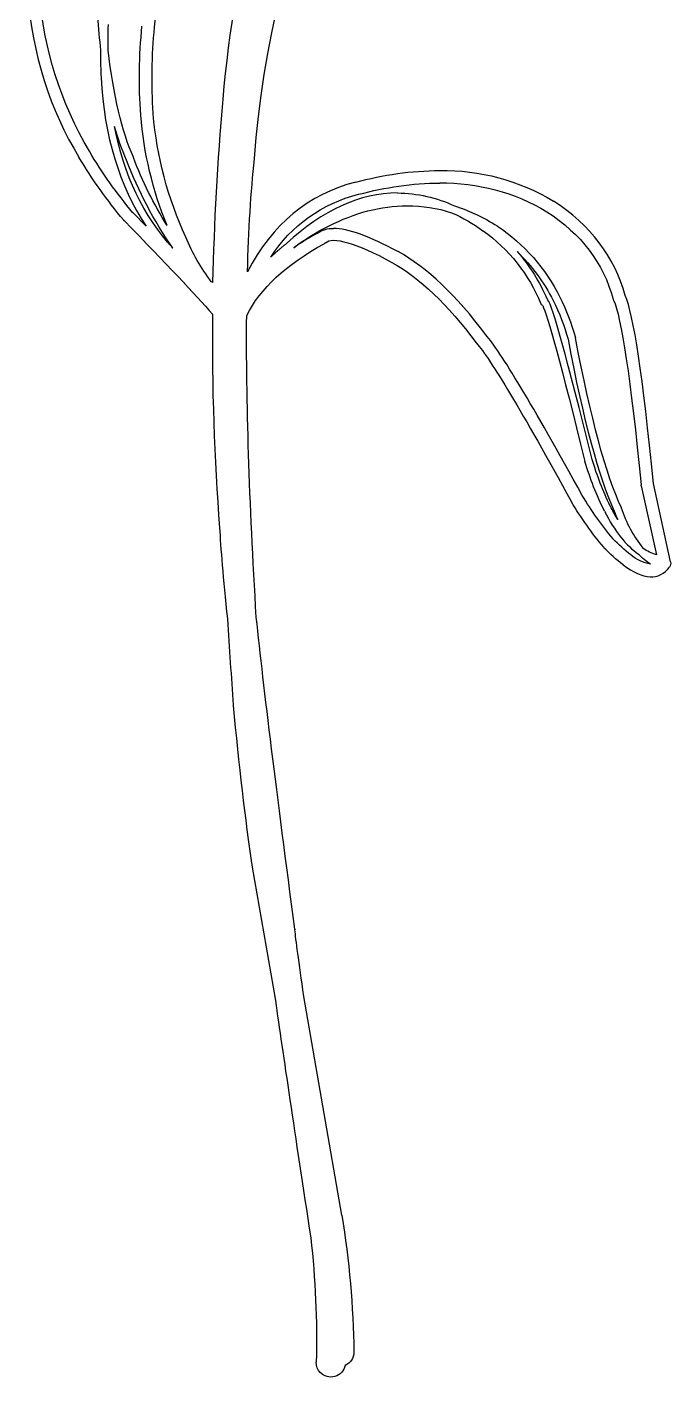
# Model space of a CAD drawing. Header units: centimetres. Extents: x 0 to 967, y -13 to 94.
# Drawn here: x 28.783 to 30.117, y 42.219 to 45.017 of the extents above; entities that cross this region are included whole.
import ezdxf

# ---------------------------------------------------------------- set-up
doc = ezdxf.new("R2010")
doc.units = ezdxf.units.CM
doc.header["$MEASUREMENT"] = 0
doc.layers.add('Picnic Basket-v2.1 v1_Picnic Basket-v2.1 v1_Sketch4', color=7, linetype='Continuous')

msp = doc.modelspace()

# ---------------------------------------------------------------- linework, layer by layer
at = {"layer": 'Picnic Basket-v2.1 v1_Picnic Basket-v2.1 v1_Sketch4'}
for p, q in [((29.0473, 45.0172), (29.0931, 45.4245)), ((28.9355, 44.9695), (28.9355, 44.969)), ((29.0446, 44.8375), (29.0446, 44.8385)), ((29.0038, 44.7466), (29.0038, 44.7473)), ((29.254, 44.7442), (29.254, 44.745)), ((29.4699, 44.6707), (29.4704, 44.6707)), ((29.0297, 44.6047), (29.0026, 44.6327)), ((29.7576, 44.6046), (29.757, 44.605)), ((29.5516, 44.5521), (29.5511, 44.5521)), ((29.1676, 44.4877), (29.1649, 44.4895)), ((29.9189, 44.3736), (29.9189, 44.3743)), ((30.0551, 44.0671), (30.0865, 43.9242)), ((30.116, 43.9092), (30.0806, 44.0715)), ((29.9931, 44.0211), (29.9911, 44.0251)), ((30.0142, 44.0204), (30.0142, 44.021)), ((29.9775, 43.9394), (29.9781, 43.9387)), ((29.9973, 43.9565), (29.9968, 43.957)), ((30.0593, 43.9373), (30.0593, 43.9377)), ((29.2104, 43.6124), (29.2104, 43.6118)), ((29.2498, 43.277), (29.2975, 43.0007)), ((29.435, 42.5564), (29.3564, 43.0094))]:
    msp.add_line(p, q, dxfattribs=at)
at = {"layer": 'Picnic Basket-v2.1 v1_Picnic Basket-v2.1 v1_Sketch4', "extrusion": (0, 0, -1)}
for centre, radius, start, end in [((-29.5647, 45.1464), 0.7583, 329.3481, 355.6532), ((-30.1302, 44.9109), 1.1142, 356.0877, 5.5721), ((-30.1531, 44.9113), 1.1109, 356.2425, 5.4686), ((-29.7827, 44.8964), 0.7665, 337.7496, 355.3944), ((-29.7992, 44.9001), 0.7572, 335.1252, 355.2617), ((-29.4384, 44.9412), 0.4915, 335.9912, 344.6814), ((-29.7378, 45.2513), 0.9855, 319.9396, 329.2547), ((-29.7405, 45.2521), 0.9635, 319.989, 329.2696), ((-29.7189, 45.0129), 0.763, 327.7903, 339.5781), ((-29.7637, 45.0329), 0.8274, 325.0678, 339.3583), ((-29.6452, 44.0321), 0.688, 74.7152, 89.4023), ((-29.6449, 44.2766), 0.4435, 89.1177, 121.0194), ((-29.6456, 44.0287), 0.6654, 74.7319, 89.3364), ((-29.6449, 44.2772), 0.417, 89.0283, 121.0151), ((-29.5428, 44.3766), 0.303, 32.7994, 76.0797), ((-29.5472, 44.384), 0.2895, 90.6122, 114.845), ((-29.6116, 44.1973), 0.4558, 52.7314, 74.4235), ((-29.5719, 44.3218), 0.3252, 75.2783, 89.7091), ((-29.5695, 44.3407), 0.3064, 90.1407, 107.6893), ((-29.4987, 44.2715), 0.3965, 114.4056, 125.2465), ((-29.5435, 44.2673), 0.3996, 108.2804, 122.2947), ((-28.986, 44.6184), 0.00286, 305.0516, 330.9624), ((-29.5453, 44.2873), 0.3817, 123.7834, 153.4824), ((-29.4912, 44.7374), 0.4098, 322.7738, 337.6469), ((-29.4146, 44.5498), 0.0501, 53.9031, 93.4995), ((-29.5254, 44.312), 0.348, 125.5156, 157.6864), ((-29.3916, 44.5817), 0.0152, 230.3318, 241.2422), ((-29.5286, 44.2758), 0.3861, 134.3086, 153.0952), ((-29.5124, 44.3042), 0.3785, 139.0764, 156.8137), ((-29.8545, 44.4472), 0.00781, 295.6858, 337.1071), ((-29.8559, 44.4468), 0.00781, 124.2674, 142.6332), ((-29.4827, 44.2548), 0.4366, 153.365, 164.6602), ((-29.4803, 44.2538), 0.4548, 153.3585, 164.6281), ((-29.7167, 44.3651), 0.00372, 311.8903, 330.7858), ((-30.5291, 44.2897), 0.615, 333.4024, 343.7447), ((-30.5327, 44.2906), 0.6032, 333.8785, 343.6969), ((-30.5337, 44.406), 0.6998, 320.098, 329.1041), ((-30.0655, 44.068), 0.0105, 355.3071, 4.6929), ((-30.5132, 44.3893), 0.6995, 319.9759, 329.4436), ((-30.2707, 44.1066), 0.2706, 321.3902, 341.435), ((-30.2358, 44.1859), 0.3571, 307.6817, 316.2002), ((-30.2466, 44.1971), 0.3465, 307.9558, 316.0185), ((-30.1155, 44.019), 0.0992, 286.9858, 304.5318), ((-30.0855, 43.9822), 0.0781, 277.9679, 311.7168), ((-30.1298, 43.9982), 0.1084, 300.532, 317.8819), ((-30.1034, 43.9063), 0.0129, 166.8827, 216.5316), ((-29.3306, 43.1479), 0.00743, 175.2196, 184.7804), ((-27.5668, 42.2478), 1.8935, 170.6202, 179.2578), ((-27.5014, 42.2974), 1.8813, 173.5271, 181.3945), ((-29.4298, 42.2726), 0.0304, 180.4728, 246.5417), ((-29.4122, 42.251), 0.0301, 315.903, 1.1069), ((-29.4123, 42.251), 0.0302, 192.0617, 315.9917)]:
    msp.add_arc(centre, radius, start, end, dxfattribs=at)
at = {"layer": 'Picnic Basket-v2.1 v1_Picnic Basket-v2.1 v1_Sketch4'}
for points, degree in [([(29.254, 44.745), (29.2904, 45.209), (29.4732, 45.6671), (29.798, 46.1067)], 3), ([(29.3818, 45.6284), (29.2795, 45.4125), (29.2144, 45.1565), (29.1885, 44.8674)], 3), ([(28.7832, 45.0881), (28.7948, 44.9602), (28.8308, 44.8455), (28.8908, 44.7475)], 3), ([(28.929, 45.0397), (28.9309, 45.0142), (28.933, 44.9912), (28.9355, 44.9695)], 3), ([(28.9512, 44.9694), (28.9512, 44.9847), (28.9512, 45.0025), (28.9517, 45.0224)], 3), ([(28.9355, 44.969), (28.9355, 44.9464), (28.9355, 44.9269), (28.9365, 44.9126)], 3), ([(29.0038, 44.7473), (28.9797, 44.8005), (28.962, 44.8753), (28.9512, 44.9694)], 3), ([(28.9365, 44.9126), (28.9429, 44.7912), (28.9746, 44.6878), (29.0297, 44.6047)], 3), ([(29.1885, 44.8674), (29.1773, 44.7382), (29.1703, 44.6101), (29.1676, 44.4877)], 3), ([(29.0854, 44.5591), (29.0243, 44.6258), (28.9838, 44.7109), (28.9643, 44.8113)], 3), ([(29.2397, 44.5098), (29.2421, 44.597), (29.247, 44.6758), (29.254, 44.7442)], 3), ([(29.4639, 44.6957), (29.3663, 44.6715), (29.291, 44.609), (29.2397, 44.5098)], 3), ([(29.5503, 44.6734), (29.4729, 44.6734), (29.3956, 44.6381), (29.3206, 44.5686)], 3), ([(29.8598, 44.6346), (29.9308, 44.5887), (29.977, 44.5278), (29.9971, 44.4535)], 3), ([(30.0219, 44.4609), (30, 44.5415), (29.9502, 44.6072), (29.8734, 44.6567)], 3), ([(28.9844, 44.6161), (29.0717, 44.5264), (29.1316, 44.463), (29.1673, 44.4224)], 3), ([(29.3851, 44.5903), (29.3675, 44.5807), (29.351, 44.5705), (29.3356, 44.56)], 3), ([(29.5511, 44.5521), (29.4926, 44.5839), (29.4477, 44.5998), (29.4177, 44.5998)], 3), ([(29.2382, 44.4199), (29.266, 44.4753), (29.3201, 44.5254), (29.3989, 44.5684)], 3), ([(29.3206, 44.5686), (29.3037, 44.5555), (29.2881, 44.5407)], 2), ([(29.4013, 44.5701), (29.4167, 44.5841), (29.4641, 44.5701), (29.5389, 44.5297)], 3), ([(29.7336, 44.3794), (29.6726, 44.461), (29.6111, 44.5193), (29.5516, 44.5521)], 3), ([(29.5389, 44.5297), (29.596, 44.498), (29.6546, 44.442), (29.7134, 44.3633)], 3), ([(29.8511, 44.4402), (29.8607, 44.4225), (29.8898, 44.3142), (29.9386, 44.1175)], 3), ([(29.9538, 44.1213), (29.9013, 44.3325), (29.8712, 44.4406), (29.8621, 44.4515)], 3), ([(29.9971, 44.4535), (29.9971, 44.4528), (29.9971, 44.4522), (29.9979, 44.4514)], 3), ([(29.9979, 44.4514), (30.014, 44.4173), (30.0332, 44.2886), (30.0551, 44.0688)], 3), ([(30.0806, 44.0715), (30.0586, 44.2951), (30.0393, 44.4226), (30.0219, 44.4609)], 3), ([(29.1673, 44.4224), (29.1658, 44.2715), (29.1708, 44.1226), (29.1821, 43.9798)], 3), ([(29.258, 43.7946), (29.2433, 44.0348), (29.2366, 44.2452), (29.2382, 44.4199)], 3), ([(29.7142, 44.3623), (29.7421, 44.3309), (29.8083, 44.2203), (29.9108, 44.0337)], 3), ([(29.9332, 44.0466), (29.8302, 44.234), (29.763, 44.3459), (29.7336, 44.3794)], 3), ([(29.9037, 44.3703), (29.9352, 44.2029), (29.9675, 44.083), (29.9995, 44.0142)], 3), ([(30.0142, 44.021), (29.9826, 44.0886), (29.9506, 44.2074), (29.9189, 44.3736)], 3), ([(30.0065, 43.997), (30.0019, 44.0045), (29.9975, 44.0125), (29.9931, 44.0211)], 3), ([(29.9791, 44.0143), (30.0001, 43.9729), (30.0239, 43.9428), (30.0494, 43.9255)], 3), ([(29.9995, 44.0142), (30.0018, 44.0083), (30.0041, 44.0025), (30.0065, 43.997)], 3), ([(29.1821, 43.9798), (29.1839, 43.9395), (29.1893, 43.876), (29.1983, 43.7912)], 3), ([(30.0175, 43.9033), (30.0599, 43.8714), (30.0923, 43.8701), (30.1138, 43.8986)], 3), ([(29.338, 43.1485), (29.3005, 43.43), (29.2737, 43.6473), (29.258, 43.7946)], 3), ([(29.1983, 43.7912), (29.2021, 43.7296), (29.2061, 43.671), (29.2104, 43.6124)], 3), ([(29.2104, 43.6118), (29.2213, 43.489), (29.2345, 43.3766), (29.2498, 43.277)], 3), ([(29.3564, 43.0094), (29.3461, 43.0811), (29.3399, 43.1275), (29.338, 43.1472)], 3), ([(29.2975, 43.0007), (29.3131, 42.8909), (29.3378, 42.7256), (29.3707, 42.5094)], 3)]:
    msp.add_open_spline(points, degree=degree, dxfattribs=at)

doc.saveas('drawing.dxf')
